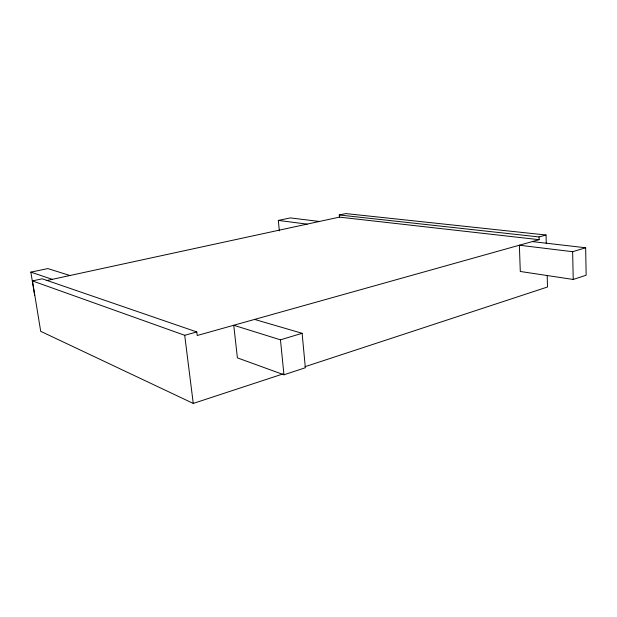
<?xml version="1.0" encoding="UTF-8"?>
<svg xmlns="http://www.w3.org/2000/svg" width="617" height="617" viewBox="0 0 617 617"><rect width="100%" height="100%" fill="white"/><g stroke="black" fill="none" stroke-linecap="round" stroke-linejoin="round"><path stroke-width="0.93" d="M302.114 333.296L280.465 339.828L233.743 325.259L237.398 357.868L283.959 374.789L305.353 367.74L302.114 333.296L254.582 319.421M585.656 247.772L572.638 251.697L519.367 245.219L520.293 271.472L573.232 279.462L586.15 275.205L585.656 247.772L532.317 241.586M546.284 243.669L546.037 235.008L539.042 236.943L539.127 239.681L197.232 335.494L196.792 331.946L42.203 278.807L32.439 280.905L40.707 331.321L193.26 403.425L282.964 373.948M304.929 366.729L547.503 287.005L547.179 275.452M32.439 280.905L184.707 335.301L196.792 331.946M47 280.48L339.443 217.122L539.127 239.681M339.443 217.122L339.265 214.978L345.782 213.575L546.037 235.008M34.683 295.512L30.85 272.128L47.856 268.58L69.906 275.514M279.347 230.851L278.329 220.416L290.337 217.909L319.39 221.464M339.265 214.978L539.042 236.943M278.329 220.416L307.127 224.125M30.85 272.128L52.252 279.339M184.707 335.301L193.26 403.425M280.465 339.828L283.959 374.789M572.638 251.697L573.232 279.462"/></g></svg>
